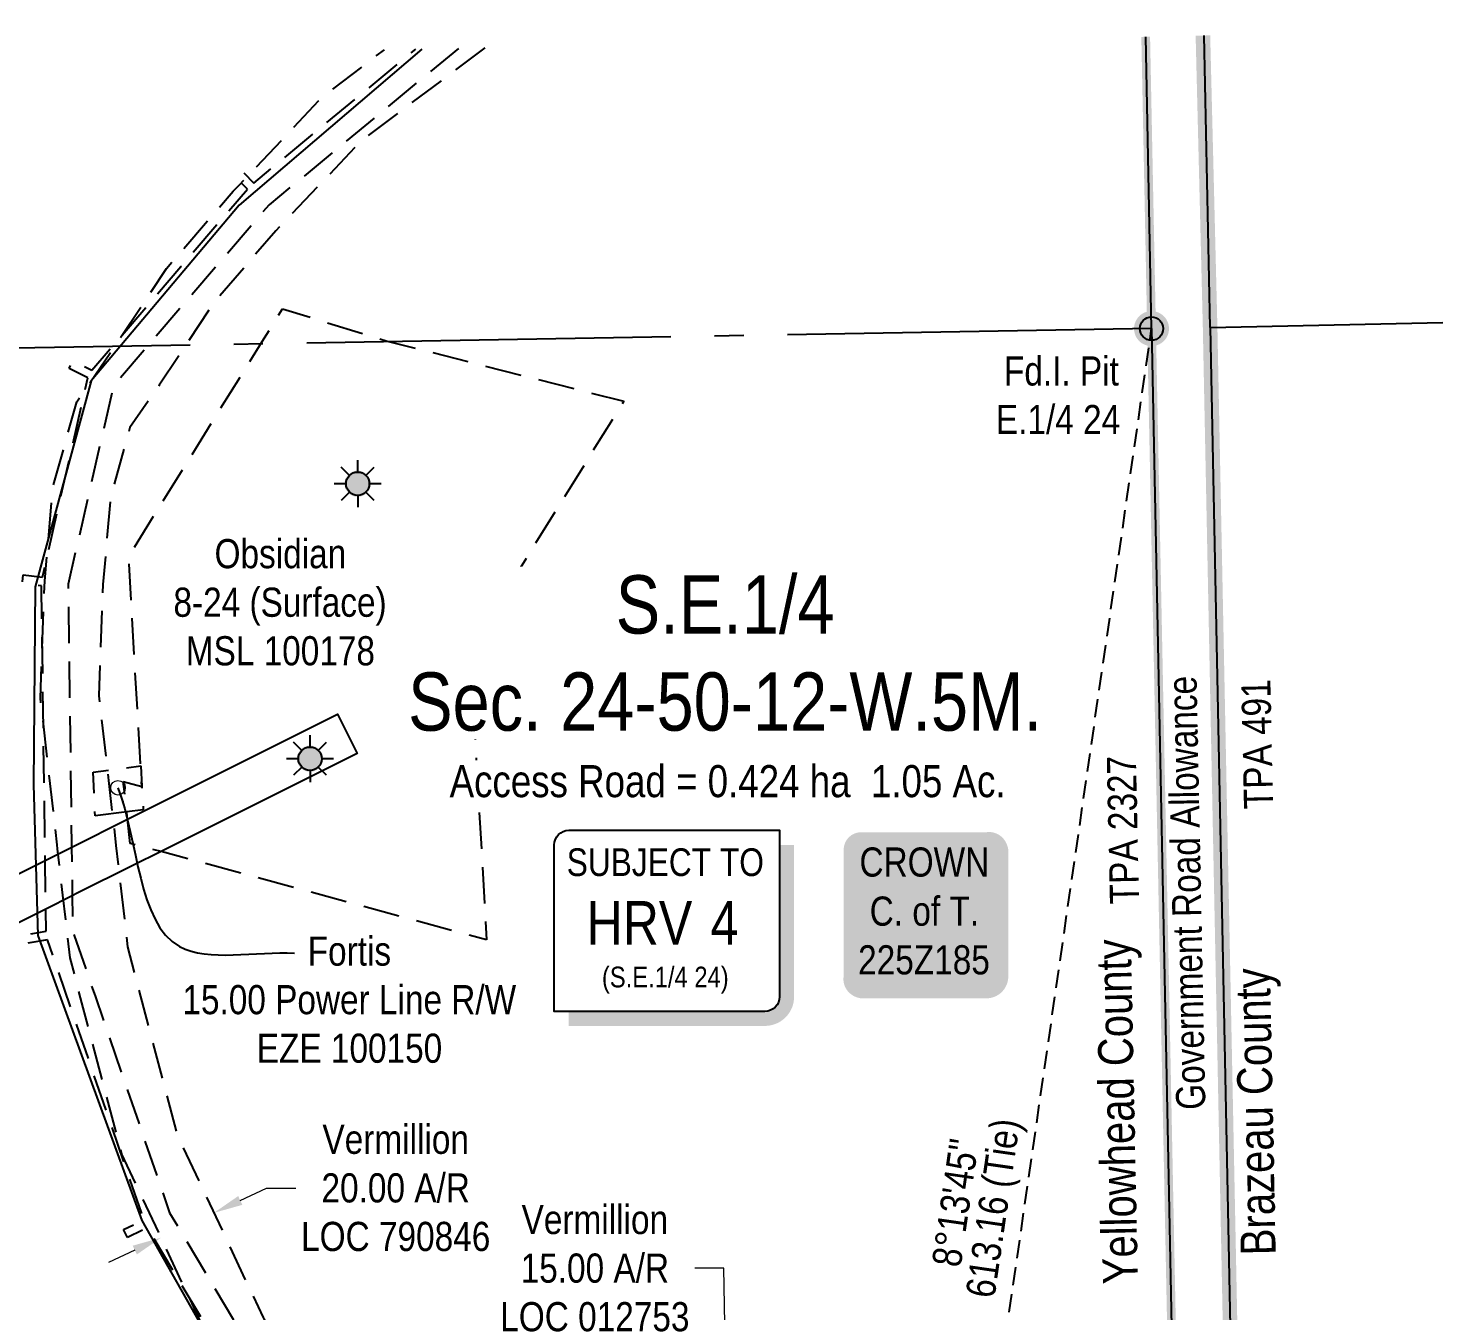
# Model space of a CAD drawing. Extents: x 591540 to 593514, y 5908081 to 5910051.
# Drawn here: x 592131.8 to 592617.2, y 5909610.6 to 5910050.6 of the extents above; entities that cross this region are included whole.
import ezdxf
from ezdxf.enums import TextEntityAlignment as Align

# ---------------------------------------------------------------- set-up
doc = ezdxf.new("R2010")
doc.units = 0
doc.header["$LTSCALE"] = 5
doc.header["$PDSIZE"] = 0.5
for name, pattern in [('BORDER2', [22.225, 6.35, -3.175, 6.35, -3.175, 0, -3.175]), ('CENTERLINEX3', [5, 2.5, -1, 0.5, -1]), ('foc-ACCESSROAD', [3.75, 2.5, -1.25]), ('foc-FLOWLINE', [3.75, 2.5, -1.25]), ('foc-QUARTERLINE', [33, 25, -3, 2, -3]), ('foc-TIELINE', [1.875, 1.25, -0.625])]:
    doc.linetypes.add(name, pattern=pattern)
doc.layers.get('Defpoints').update_dxf_attribs({"color": 9})
doc.layers.add('AS-COUNTY', color=7, linetype='BORDER2', lineweight=60, true_color=0xcc33ff)
for name, color, linetype in [('AS-POWER', 104, 'foc-POWER'), ('C-RW', 13, 'Continuous'), ('C-SYMBOL', 7, 'Continuous'), ('C-WS', 13, 'foc-ACCESSROAD'), ('C-WS-S', 8, 'Continuous'), ('CG-NOTES', 7, 'Continuous'), ('CTW', 7, 'Continuous'), ('F-AR', 190, 'foc-ACCESSROAD'), ('F-EZE', 190, 'foc-FLOWLINE'), ('L-33', 7, 'Continuous'), ('L-AREAREQUIRED', 7, 'Continuous'), ('L-BD', 7, 'Continuous'), ('L-MON', 1, 'Continuous'), ('L-ROAD-T', 7, 'Continuous'), ('L-SEC', 7, 'Continuous'), ('L-SECQ', 8, 'foc-QUARTERLINE'), ('L-TIE', 7, 'foc-TIELINE')]:
    doc.layers.add(name, color=color, linetype=linetype)
doc.layers.add('AS-TRAPPER BOUNDARY', color=7, linetype='CENTERLINEX3', true_color=0xb85c00, transparency=0.6)
doc.layers.add('AS-TRAPPER-T', color=7, linetype='Continuous', true_color=0xc26100)
for name, color, linetype, lineweight in [('C-WS-T', 13, 'Continuous', 9), ('F-AR-T', 190, 'Continuous', 9), ('F-EZE-T', 190, 'Continuous', 9)]:
    doc.layers.add(name, color=color, linetype=linetype, lineweight=lineweight)
doc.styles.add('100L', font='ARIALN.TTF', dxfattribs={"height": 11})
doc.styles.add('175L', font='ARIALN.TTF', dxfattribs={"height": 20})
doc.styles.add('240', font='ARIALN.TTF', dxfattribs={"height": 30})
doc.styles.add('80', font='ARIALN.TTF', dxfattribs={"height": 10})
doc.styles.add('80CG', font='ARIALN.TTF', dxfattribs={"height": 10})
doc.styles.add('80L', font='ARIALN.TTF', dxfattribs={"height": 10})
doc.styles.add('foc-LtypeFont', font='ARIALN.TTF', dxfattribs={"height": 7.35})
doc.styles.add('HRV', font='ARIALN.TTF', dxfattribs={"height": 3})
doc.linetypes.add('foc-POWER', pattern='A,6,-1,["P",foc-LtypeFont,S=0.2,R=0,X=-0.625,Y=-0.75],-1.24,4', length=12.24)
doc.dimstyles.new('Compass 5 000', dxfattribs={"dimscale": 5, "dimtxt": 9, "dimasz": 2, "dimexe": 0.2, "dimexo": 0.0625, "dimgap": 0.5, "dimtad": 0, "dimtih": 1, "dimtoh": 1, "dimzin": 0, "dimdsep": 46, "dimtxsty": '80CG', "dimcen": 0.1, "dimse1": 1, "dimse2": 1, "dimclrd": 256, "dimclrt": 256, "dimaunit": 1, "dimadec": 4, "dimazin": 0, "dimtfac": 0.06, "dimtofl": 0, "dimtmove": 0, "dimatfit": 1, "dimfxl": 0.2, "dimtolj": 1, "dimtzin": 0, "dimlwd": -1, "dimarcsym": 0})

# ---------------------------------------------------------------- blocks, each defined once
blk = doc.blocks.new('*U412')
h = blk.add_hatch(color=59)
edge = h.paths.add_edge_path()
edge.add_line((-21.5, -28.5), (21.5, -28.5))
edge.add_arc((21.5, -22.5), 6, 270, 360)
edge.add_line((27.5, -22.5), (27.5, 21))
edge.add_arc((21.5, 21), 6, 0, 90)
edge.add_line((21.5, 27), (-21.5, 27))
edge.add_arc((-21.5, 21), 6, 90, 180)
edge.add_line((-27.5, 21), (-27.5, -22.5))
edge.add_arc((-21.5, -22.5), 6, 180, 270)
at = {"color": 1, "flags": 128}
blk.add_lwpolyline([(-21.5, -28.5, 3, 3, 0), (21.5, -28.5, 3, 3, 0.414214), (27.5, -22.5, 3, 3, 0), (27.5, 21, 3, 0, 0.414214), (21.5, 27, 0, 0, 0), (-21.5, 27, 0, 0, 0.414214), (-27.5, 21, 0, 0, 0), (-27.5, -22.5, 0, 3, 0.414214)], format="xyseb", close=True, dxfattribs=at)
blk.add_lwpolyline([(-16.58, -0.25, 0, 7.5, 0), (0, 0, 0, 0, 0)], format="xyseb", dxfattribs=at)
at = {"color": 1, "style": '80'}
blk.add_attdef('ENTER_TEXT_001', (-35.99, -5), '', height=10, dxfattribs=at)
blk = doc.blocks.new('*D426')
at = {"layer": 'Defpoints', "color": 0, "transparency": 16777216}
for p in [(592371.04, 5909596.08), (592371.77, 5909596.1), (592372.03, 5909581.09)]:
    blk.add_point(p, dxfattribs=at)
at = {"layer": 'F-AR-T', "transparency": 16777216}
for p, q in [((592370.53, 5909625.16), (592360.53, 5909625.16)), ((592370.86, 5909606.08), (592370.53, 5909625.16)), ((592371.47, 5909571.08), (592371.65, 5909561.08))]:
    blk.add_line(p, q, dxfattribs=at)
for points in [[(592372.53, 5909606.11), (592369.2, 5909606.05), (592371.04, 5909596.08)], [(592373.14, 5909571.11), (592369.81, 5909571.05), (592371.3, 5909581.08)]]:
    blk.add_solid(points, dxfattribs=at)
at = {"layer": 'F-AR-T', "transparency": 16777216, "insert": (592326.23, 5909625.16), "char_height": 10, "attachment_point": 5, "style": '80CG'}
blk.add_mtext('\\A1;Vermillion\\P15.00 A/R\\PLOC 012753', dxfattribs=at)
blk = doc.blocks.new('*D428')
at = {"layer": 'Defpoints', "color": 0, "transparency": 16777216}
for p in [(592195.48, 5909644.18), (592201.46, 5909631.47), (592183.35, 5909622.95)]:
    blk.add_point(p, dxfattribs=at)
at = {"layer": 'F-AR-T', "transparency": 16777216}
for p, q in [((592204.53, 5909648.44), (592213.58, 5909652.69)), ((592213.58, 5909652.69), (592223.58, 5909652.69)), ((592168.32, 5909631.41), (592159.27, 5909627.16))]:
    blk.add_line(p, q, dxfattribs=at)
for points in [[(592203.82, 5909649.94), (592205.24, 5909646.93), (592195.48, 5909644.18)], [(592167.61, 5909632.92), (592169.03, 5909629.9), (592177.37, 5909635.67)]]:
    blk.add_solid(points, dxfattribs=at)
at = {"layer": 'F-AR-T', "transparency": 16777216, "insert": (592257.88, 5909652.69), "char_height": 10, "attachment_point": 5, "style": '80CG'}
blk.add_mtext('\\A1;Vermillion\\P20.00 A/R\\PLOC 790846', dxfattribs=at)
blk = doc.blocks.new('GAS')
h = blk.add_hatch(color=255)
h.dxf.hatch_style = 1
edge = h.paths.add_edge_path()
edge.add_arc((0, 0), 0.9, 0, 360)
for p, q in [((-0.571, 0.571), (-1.142, 1.142)), ((0, 0.808), (0, 1.616)), ((0.571, 0.571), (1.142, 1.142)), ((-0.808, 0), (-1.616, 0)), ((1.616, 0), (0.808, 0)), ((-0.571, -0.571), (-1.142, -1.142)), ((0, -0.808), (0, -1.616)), ((1.142, -1.142), (0.571, -0.571))]:
    blk.add_line(p, q)
blk.add_circle((0, 0), 0.8)
blk = doc.blocks.new('fdia')
at = {"color": 255, "const_width": 1}
blk.add_lwpolyline([(-0.5, 0, 1), (0.5, 0, 1)], format="xyb", close=True, dxfattribs=at)
blk = doc.blocks.new('Fdiaa')
blk.add_blockref('fdia', (0, 0))
blk = doc.blocks.new('fdib')
at = {"color": 1, "const_width": 1.6}
blk.add_lwpolyline([(-0.4, 0, 1), (0.4, 0, 1)], format="xyb", close=True, dxfattribs=at)
at = {"color": 1}
blk.add_circle((0, 0), 0.8, dxfattribs=at)
blk = doc.blocks.new('Fdibb')
blk.add_blockref('fdib', (0, 0))
blk = doc.blocks.new('fdicc')
for name in ['Fdibb', 'Fdiaa']:
    blk.add_blockref(name, (0, 0))
blk = doc.blocks.new('FDI')
blk.add_blockref('fdicc', (0, 0))
blk = doc.blocks.new('HRV')
blk.add_lwpolyline([(-35.14, 31.6), (37.21, 31.6), (37.21, -25.54, -0.414214), (32.21, -30.54), (-40.14, -30.54), (-40.14, 26.6, -0.414214)], format="xyb", close=True)
at = {"const_width": 5, "flags": 128}
blk.add_lwpolyline([(-35.14, -33.04), (32.21, -33.04, 0.414214), (39.71, -25.54), (39.71, 26.6)], format="xyb", dxfattribs=at)
at = {"style": '80L'}
blk.add_text('SUBJECT TO', height=9.5, dxfattribs=at).set_placement((-2.01, 13.06), align=Align.BOTTOM_CENTER)
blk.add_attdef('(N.W.1/4 00)', text='', height=7.12, dxfattribs=at).set_placement((-2.01, -24.45), align=Align.BOTTOM_CENTER)
at = {"layer": 'CTW', "color": 3, "style": 'HRV'}
blk.add_text('HRV', height=15, dxfattribs=at).set_placement((-10.88, -0.18), align=Align.MIDDLE_CENTER)
blk.add_attdef('0', text='', height=15, dxfattribs=at).set_placement((18.28, -0.18), align=Align.MIDDLE_CENTER)

msp = doc.modelspace()

# ---------------------------------------------------------------- linework, layer by layer
at = {"layer": 'AS-COUNTY', "const_width": 2.999, "flags": 128}
msp.add_lwpolyline([(592535.378, 5909043.544), (592517.288, 5909947.592), (592515.285, 5910047.732)], dxfattribs=at)
at = {"layer": 'AS-POWER', "flags": 128}
msp.add_lwpolyline([(592266.865, 5910043.524), (592204.17, 5909989.993), (592153.355, 5909929.633), (592134.099, 5909859.006), (592133.553, 5909791.175), (592135.114, 5909739.405), (592170.802, 5909641.552), (592225.174, 5909545.259), (592293.583, 5909474.457), (592366.886, 5909397.504), (592406.351, 5909360.596), (592436.269, 5909323.712), (592451.578, 5909278.095), (592464.653, 5909227.297), (592489.496, 5909130.776), (592523.847, 5909132.75), (592528.658, 5909132.847), (592532.144, 5909044.012)], dxfattribs=at)
at = {"layer": 'AS-TRAPPER BOUNDARY', "const_width": 4.998, "flags": 128}
msp.add_lwpolyline([(592555.484, 5909043.964), (592537.397, 5909947.868), (592534.924, 5910048.146)], dxfattribs=at)
at = {"layer": 'C-RW', "flags": 128}
msp.add_lwpolyline([(592097.466, 5909745.071), (592137.568, 5909765.101), (592146.679, 5909769.713), (592165.846, 5909779.229), (592237.934, 5909815.251), (592244.642, 5909801.827), (592177.342, 5909768.196), (592167.661, 5909763.358), (592148.61, 5909753.839), (592146.866, 5909752.968), (592137.785, 5909748.43), (592104.199, 5909731.648)], dxfattribs=at)
at = {"layer": 'C-WS', "flags": 128}
msp.add_lwpolyline([(592283.335, 5909837.705), (592289.086, 5909737.828), (592177.342, 5909768.196), (592171.97, 5909769.564), (592166.801, 5909770.881), (592165.846, 5909779.229), (592165.553, 5909781.789), (592164.369, 5909792.149), (592170.764, 5909790.52), (592170.361, 5909797.532), (592166.22, 5909869.441), (592212.087, 5909943.181), (592219.057, 5909954.392), (592254.953, 5909943.342), (592336.172, 5909922.656), (592283.335, 5909837.705)], close=True, dxfattribs=at)
at = {"layer": 'F-AR', "flags": 128}
msp.add_lwpolyline([(592288.448, 5910043.887), (592246.049, 5910012.072), (592216.701, 5909981.112), (592195.201, 5909956.103), (592186.004, 5909942.179), (592176.722, 5909928.137), (592166.676, 5909913.707), (592160.002, 5909889.494), (592157.392, 5909859.839), (592156.009, 5909821.551), (592158.926, 5909796.041), (592159.444, 5909791.503), (592160.629, 5909781.143), (592160.922, 5909778.583), (592161.876, 5909770.235), (592162.736, 5909762.713), (592165.858, 5909735.416), (592182.77, 5909671.211), (592212.371, 5909608.261), (592212.633, 5909607.845), (592239.406, 5909565.527), (592272.331, 5909513.484), (592323.081, 5909453.904), (592368.975, 5909423.726), (592408.162, 5909384.495), (592424.535, 5909360.726), (592432.963, 5909348.716), (592435.053, 5909343.05), (592426.158, 5909339.754), (592416.313, 5909336.09), (592415.538, 5909337.984), (592415.037, 5909339.321), (592409.557, 5909347.132), (592392.673, 5909371.688), (592356.268, 5909408.134), (592341.441, 5909417.881), (592309.7, 5909438.755), (592256.178, 5909501.588), (592239.753, 5909527.55), (592194.794, 5909598.617), (592163.886, 5909664.349), (592149.757, 5909717.986), (592146.142, 5909731.711), (592143.686, 5909753.193), (592141.754, 5909769.068), (592141.703, 5909770.522), (592135.958, 5909820.772), (592137.414, 5909861.078), (592140.27, 5909893.522), (592148.473, 5909922.496), (592160.077, 5909939.459), (592161.619, 5909941.768), (592179.258, 5909968.253), (592202.083, 5909994.803), (592204.226, 5909996.904), (592232.461, 5910026.845), (592254.075, 5910043.308)], dxfattribs=at)
at = {"layer": 'F-EZE', "flags": 128}
msp.add_lwpolyline([(592520.996, 5909043.286), (592515.66, 5909118.862), (592515.361, 5909123.102), (592484.932, 5909121.353), (592488.447, 5909118.41), (592491.055, 5909116.225), (592489.127, 5909113.924), (592483.863, 5909118.333), (592483.087, 5909118.984), (592481.719, 5909124.298), (592481.954, 5909143.164), (592478.049, 5909158.345), (592435.952, 5909321.914), (592420.953, 5909337.996), (592420.462, 5909338.626), (592411.902, 5909347.829), (592346.366, 5909418.527), (592244.677, 5909528.197), (592229.965, 5909544.064), (592224.081, 5909539.648), (592222.279, 5909542.049), (592228.163, 5909546.465), (592172.722, 5909639.013), (592165.779, 5909635.782), (592164.513, 5909638.504), (592171.456, 5909641.734), (592138.397, 5909737.881), (592130.772, 5909736.555), (592130.258, 5909739.512), (592137.884, 5909740.839), (592137.785, 5909748.43), (592137.567, 5909765.1), (592136.334, 5909859.368), (592129.669, 5909860.076), (592129.985, 5909863.061), (592136.651, 5909862.353), (592152.266, 5909930.664), (592145.765, 5909933.945), (592147.116, 5909936.625), (592153.618, 5909933.343), (592161.347, 5909942.327), (592184.182, 5909968.897), (592207.007, 5909995.449), (592203.171, 5909999.36), (592205.377, 5910001.397), (592209.15, 5909997.55), (592264.764, 5910043.488)], dxfattribs=at)
msp.add_lwpolyline([(592279.415, 5910043.735), (592214.411, 5909990.04), (592173.577, 5909942.533), (592161.017, 5909927.929), (592145.468, 5909859.907), (592146.628, 5909771.168), (592146.664, 5909769.713), (592146.866, 5909752.968), (592147.023, 5909740.904), (592154.681, 5909718.632), (592180.279, 5909644.183), (592236.345, 5909550.425), (592430.963, 5909340.725), (592443.175, 5909327.567), (592449.531, 5909331.036), (592450.95, 5909328.392), (592444.613, 5909324.932), (592487.452, 5909158.502), (592491.114, 5909144.266), (592490.947, 5909130.859), (592515.214, 5909132.253), (592516.744, 5909140.929), (592519.7, 5909140.408, 5.4893394), (592518.292, 5909132.431), (592523.847, 5909132.75), (592524.234, 5909127.268), (592528.748, 5909128.414), (592528.815, 5909125.084), (592527.756, 5909125.066), (592524.448, 5909124.226), (592524.816, 5909119.014), (592530.152, 5909043.438)], format="xyb", dxfattribs=at)
msp.add_lwpolyline([(592165.553, 5909781.789), (592154.703, 5909780.379), (592154.086, 5909795.418), (592163.85, 5909796.687), (592170.361, 5909797.532), (592170.764, 5909790.52), (592171.224, 5909782.525), (592165.553, 5909781.789)], close=True, dxfattribs=at)
at = {"layer": 'L-SEC'}
for p, q in [((592537.392, 5909947.995), (592535.388, 5910048.156)), ((592517.288, 5909947.592), (592515.285, 5910047.732)), ((592517.288, 5909947.592), (592535.378, 5909043.544)), ((592537.392, 5909947.995), (592555.484, 5909043.964))]:
    msp.add_line(p, q, dxfattribs=at)
at = {"layer": 'L-SECQ'}
for p, q in [((592517.288, 5909947.592), (591718.122, 5909933.857)), ((592537.392, 5909948.011), (592617.222, 5909949.673))]:
    msp.add_line(p, q, dxfattribs=at)

# ---------------------------------------------------------------- block references
at = {"layer": 'C-WS-S', "xscale": 5.000000000000023, "yscale": 5.000000000000023, "zscale": 5.000000000000023}
for p in [(592244.83, 5909894.374), (592228.473, 5909800.025)]:
    msp.add_blockref('GAS', p, dxfattribs=at)
at = {"layer": 'CG-NOTES'}
ref = msp.add_blockref('*U412', (592439.118, 5909747.79), dxfattribs=at)
ref.add_attrib('ENTER_TEXT_001', 'CROWN', (592417.058, 5909759.563), dxfattribs={"layer": '0', "color": 1, "height": 10, "style": '80'})
ref.add_attrib('ENTER_TEXT_002', 'C. of T.', (592420.554, 5909742.719), dxfattribs={"layer": '0', "color": 1, "height": 10, "style": '80'})
ref.add_attrib('ENTER_TEXT_003', '225Z185', (592416.584, 5909726.011), dxfattribs={"layer": '0', "color": 1, "height": 10, "style": '80'})
at = {"layer": 'CG-NOTES', "xscale": 0.99955421, "yscale": 0.99955421, "zscale": 0.99955421}
msp.add_blockref('HRV', (592352.422, 5909743.858), dxfattribs=at).add_auto_attribs({'(N.W.1/4 00)': '(S.E.1/4 24)', '0': '4'})
at = {"layer": 'L-MON', "xscale": 5.000000000000004, "yscale": 5.000000000000004, "zscale": 5.000000000000004}
msp.add_blockref('FDI', (592517.288, 5909947.592), dxfattribs=at)

# ---------------------------------------------------------------- texts
at = {"layer": 'AS-TRAPPER-T', "style": '80L'}
for s, rotation, p in [('TPA 491', 91.24594, (592559.024, 5909782.827)), ('TPA 2327', 91.22445, (592513.017, 5909750.197))]:
    msp.add_text(s, height=9.9942, rotation=rotation, dxfattribs=at).set_placement(p)
at = {"layer": 'C-WS-T', "insert": (592181.303, 5909875.376), "char_height": 9.99553, "attachment_point": 1, "style": '175L'}
msp.add_mtext_dynamic_manual_height_columns('\\pi14.405;Obsidian\\P\\pi0.29458;8-24 (Surface)\\P\\pi4.5287;MSL 100178', width=72.62379, gutter_width=100, heights=[0], dxfattribs=at)
at = {"layer": 'F-EZE-T', "insert": (592183.983, 5909739.009), "char_height": 9.99553, "attachment_point": 1, "style": '175L'}
msp.add_mtext_dynamic_manual_height_columns('\\pi43.692;Fortis\\P\\pi0.68916;15.00 Power Line R/W\\P\\pi26.21;EZE 100150', width=114.60873, gutter_width=100, heights=[0], dxfattribs=at)
at = {"layer": 'L-33', "color": 200, "linetype": 'Continuous', "true_color": 0xcc33ff, "char_height": 11.99464, "attachment_point": 5, "rotation": 91.18219, "style": '240'}
for s, insert in [('Yellowhead County', (592507.2, 5909678.892)), ('Brazeau County', (592554.725, 5909678.892))]:
    msp.add_mtext_dynamic_manual_height_columns(s, width=201.2467, gutter_width=45, heights=[0], dxfattribs=dict(at, insert=insert))
at = {"layer": 'L-BD', "style": '80L'}
for s, height, p in [('613.16 (Tie)', 9.99554, (592464.027, 5909645.663)), ("8°13'45''", 9.9955, (592449.93, 5909647.701))]:
    msp.add_text(s, height=height, rotation=81.7707, dxfattribs=at).set_placement(p, align=Align.MIDDLE)
at = {"layer": 'L-ROAD-T', "style": '80L'}
msp.add_text('Government Road Allowance', height=9.99553, rotation=91.18226, dxfattribs=at).set_placement((592529.254, 5909753.974), align=Align.MIDDLE_CENTER)

# ---------------------------------------------------------------- dimensions: what is measured, and where the dimension line sits
at = {"layer": 'F-AR-T'}
for base, p1, p2, angle, text, picture, middle in [((592195.481, 5909644.181), (592183.351, 5909622.952), (592201.459, 5909631.467), 25.18387, 'Vermillion\\P20.00 A/R\\PLOC 790846', '*D428', (592257.88, 5909652.691)), ((592371.038, 5909596.082), (592372.032, 5909581.09), (592371.771, 5909596.095), 90.9964, 'Vermillion\\P15.00 A/R\\PLOC 012753', '*D426', (592326.231, 5909625.164))]:
    dim = msp.add_linear_dim(base=base, p1=p1, p2=p2, angle=angle, text=text, dimstyle='Compass 5 000', dxfattribs=at)
    dim.commit()
    dim.dimension.update_dxf_attribs({"geometry": picture, "text_midpoint": middle, "dimtype": 161})

# ---------------------------------------------------------------- leaders
at = {"layer": 'F-EZE-T', "path_type": 1}
msp.add_leader([(592162.559, 5909790.046), (592183.691, 5909735.59), (592223.131, 5909733.256)], dimstyle='Compass 5 000', override={"dimasz": 1, "dimgap": 0.5, "dimtad": 0, "dimldrblk": 'DotBlank'}, dxfattribs=at)

# ---------------------------------------------------------------- next in the draw order: texts
at = {"layer": 'L-MON', "insert": (592462.869, 5909938.056), "char_height": 9.98789, "attachment_point": 1, "style": '80L', "bg_fill": 3, "box_fill_scale": 1.15, "bg_fill_color": 256, "bg_fill_true_color": 256, "bg_fill_transparency": 0}
msp.add_mtext_dynamic_manual_height_columns('\\pi3.7773;Fd.I. Pit\\P\\pi1.0248;E.1/4 24', width=42.18226, gutter_width=50, heights=[0], dxfattribs=at)

# ---------------------------------------------------------------- next in the draw order: linework, layer by layer
at = {"layer": 'L-TIE'}
msp.add_line((592429.563, 5909341.015), (592517.288, 5909947.592), dxfattribs=at)

# ---------------------------------------------------------------- next in the draw order: texts
at = {"layer": 'C-SYMBOL', "color": 3, "insert": (592370.945, 5909862.952), "char_height": 19.99106, "width": 215.8879, "attachment_point": 2, "style": '175L', "bg_fill": 3, "box_fill_scale": 1.15, "bg_fill_color": 256, "bg_fill_true_color": 256, "bg_fill_transparency": 0}
msp.add_mtext('S.E.1/4\\PSec. 24-50-12-W.5M.', dxfattribs=at)
at = {"layer": 'L-AREAREQUIRED', "color": 5, "insert": (592371.799, 5909797.814), "char_height": 10.9951, "width": 190.85417, "attachment_point": 2, "style": '100L', "bg_fill": 3, "box_fill_scale": 1.15, "bg_fill_color": 256, "bg_fill_true_color": 256, "bg_fill_transparency": 0}
msp.add_mtext('Access Road = 0.424 ha  1.05 Ac.', dxfattribs=at)

doc.saveas('drawing.dxf')
